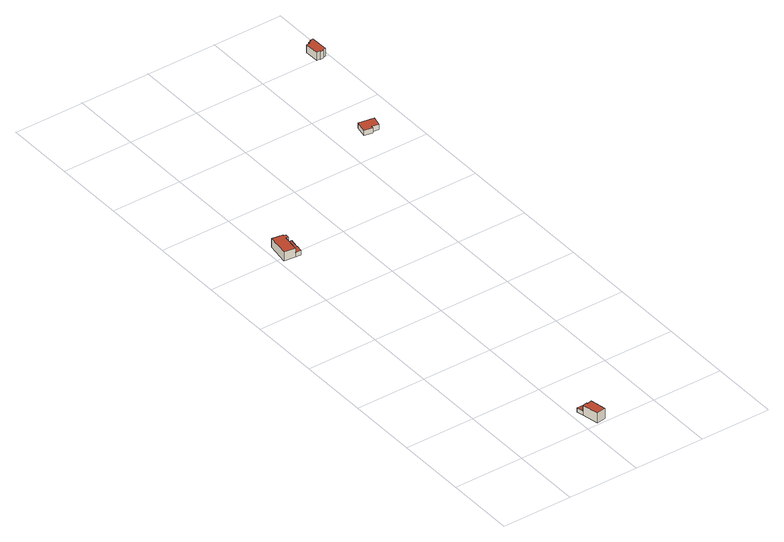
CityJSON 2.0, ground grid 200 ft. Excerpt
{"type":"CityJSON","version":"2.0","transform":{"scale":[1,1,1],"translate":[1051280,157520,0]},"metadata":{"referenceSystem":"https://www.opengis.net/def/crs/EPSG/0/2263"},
"CityObjects":{
"building1":{"type":"Building","attributes":{"name":"Bldg_1210013296","BIN":"4301175"},"geometry":[{"type":"MultiSurface","lod":"2","boundaries":[[[0,1,2,3,4,5,6]],[[7,8,9,10,11,12]],[[13,14,15,16,17,18,19]],[[3,2,19,18]],[[4,3,18,17]],[[5,4,17,16]],[[7,12,16,15]],[[8,7,15,14]],[[9,8,14,13]],[[2,1,13,19]],[[9,1,0,10]],[[10,0,6,11]],[[11,6,5,12]]],"semantics":{"surfaces":[{"type":"RoofSurface","BIN":"4301175"},{"type":"GroundSurface"},{"type":"WallSurface"}],"values":[0,0,1,2,2,2,2,2,2,2,2,2,2]}}]},
"building2":{"type":"Building","attributes":{"name":"Bldg_1210014717","BIN":"4300913"},"geometry":[{"type":"MultiSurface","lod":"2","boundaries":[[[20,21,22,23,24,25]],[[26,27,28,29,30,31,32,33,34]],[[35,36,37,38,39,40,41,42,43,44,45,46,47]],[[33,32,47,46]],[[34,33,46,45]],[[26,34,45,44]],[[27,26,44,43]],[[28,27,43,42]],[[22,21,42,41]],[[23,22,41,40]],[[24,23,40,39]],[[25,24,39,38]],[[20,25,38,37]],[[30,29,37,36]],[[31,30,36,35]],[[32,31,35,47]],[[20,29,28,21]]],"semantics":{"surfaces":[{"type":"RoofSurface","BIN":"4300913"},{"type":"GroundSurface"},{"type":"WallSurface"}],"values":[0,0,1,2,2,2,2,2,2,2,2,2,2,2,2,2,2]}}]},
"building3":{"type":"Building","attributes":{"name":"Bldg_1210010253","BIN":"4300174"},"geometry":[{"type":"MultiSurface","lod":"2","boundaries":[[[48,49,50,51,52,53]],[[54,55,56,57,58,59]],[[48,53,59,58]],[[49,48,58,57]],[[50,49,57,56]],[[51,50,56,55]],[[52,51,55,54]],[[53,52,54,59]]],"semantics":{"surfaces":[{"type":"RoofSurface","BIN":"4300174"},{"type":"GroundSurface"},{"type":"WallSurface"}],"values":[0,1,2,2,2,2,2,2]}}]},
"building4":{"type":"Building","attributes":{"name":"Bldg_1210006499","BIN":"4300199"},"geometry":[{"type":"MultiSurface","lod":"2","boundaries":[[[60,61,62,63,64,65,66,67,68,69,70,71]],[[72,73,74,75,76,77,78,79,80,81,82,83]],[[71,70,83,82]],[[60,71,82,81]],[[61,60,81,80]],[[62,61,80,79]],[[63,62,79,78]],[[64,63,78,77]],[[65,64,77,76]],[[66,65,76,75]],[[67,66,75,74]],[[68,67,74,73]],[[69,68,73,72]],[[70,69,72,83]]],"semantics":{"surfaces":[{"type":"RoofSurface","BIN":"4300199"},{"type":"GroundSurface"},{"type":"WallSurface"}],"values":[0,1,2,2,2,2,2,2,2,2,2,2,2,2]}}]}
},
"vertices":[
[237,55,40],[225,52,40],[234,5,40],[260,9,40],[252,54,40],[251,54,40],[237,51,40],[242,72,22],[221,72,22],[225,52,22],[237,55,22],[237,51,22],[251,54,22],[225,52,10],[221,72,10],[242,72,10],[251,54,10],[252,54,10],[260,9,10],[234,5,10],
[39,1016,39],[33,971,39],[49,969,39],[52,987,39],[50,987,39],[54,1014,39],[10,1037,51],[1,975,51],[33,971,51],[39,1016,51],[39,1018,51],[46,1017,51],[47,1029,51],[41,1030,51],[42,1033,51],[46,1017,25],[39,1018,25],[39,1016,25],[54,1014,25],[50,987,25],[52,987,25],[49,969,25],[33,971,25],[1,975,25],[10,1037,25],[42,1033,25],[41,1030,25],[47,1029,25],
[466,1301,43],[460,1267,43],[483,1263,43],[484,1269,43],[504,1265,43],[510,1293,43],[504,1265,27],[484,1269,27],[483,1263,27],[460,1267,27],[466,1301,27],[510,1293,27],
[582,1643,42],[573,1642,42],[573,1638,42],[565,1638,42],[566,1633,42],[555,1632,42],[557,1591,42],[566,1592,42],[566,1589,42],[575,1589,42],[575,1592,42],[584,1593,42],[575,1589,19],[566,1589,19],[566,1592,19],[557,1591,19],[555,1632,19],[566,1633,19],[565,1638,19],[573,1638,19],[573,1642,19],[582,1643,19],[584,1593,19],[575,1592,19]
]}
